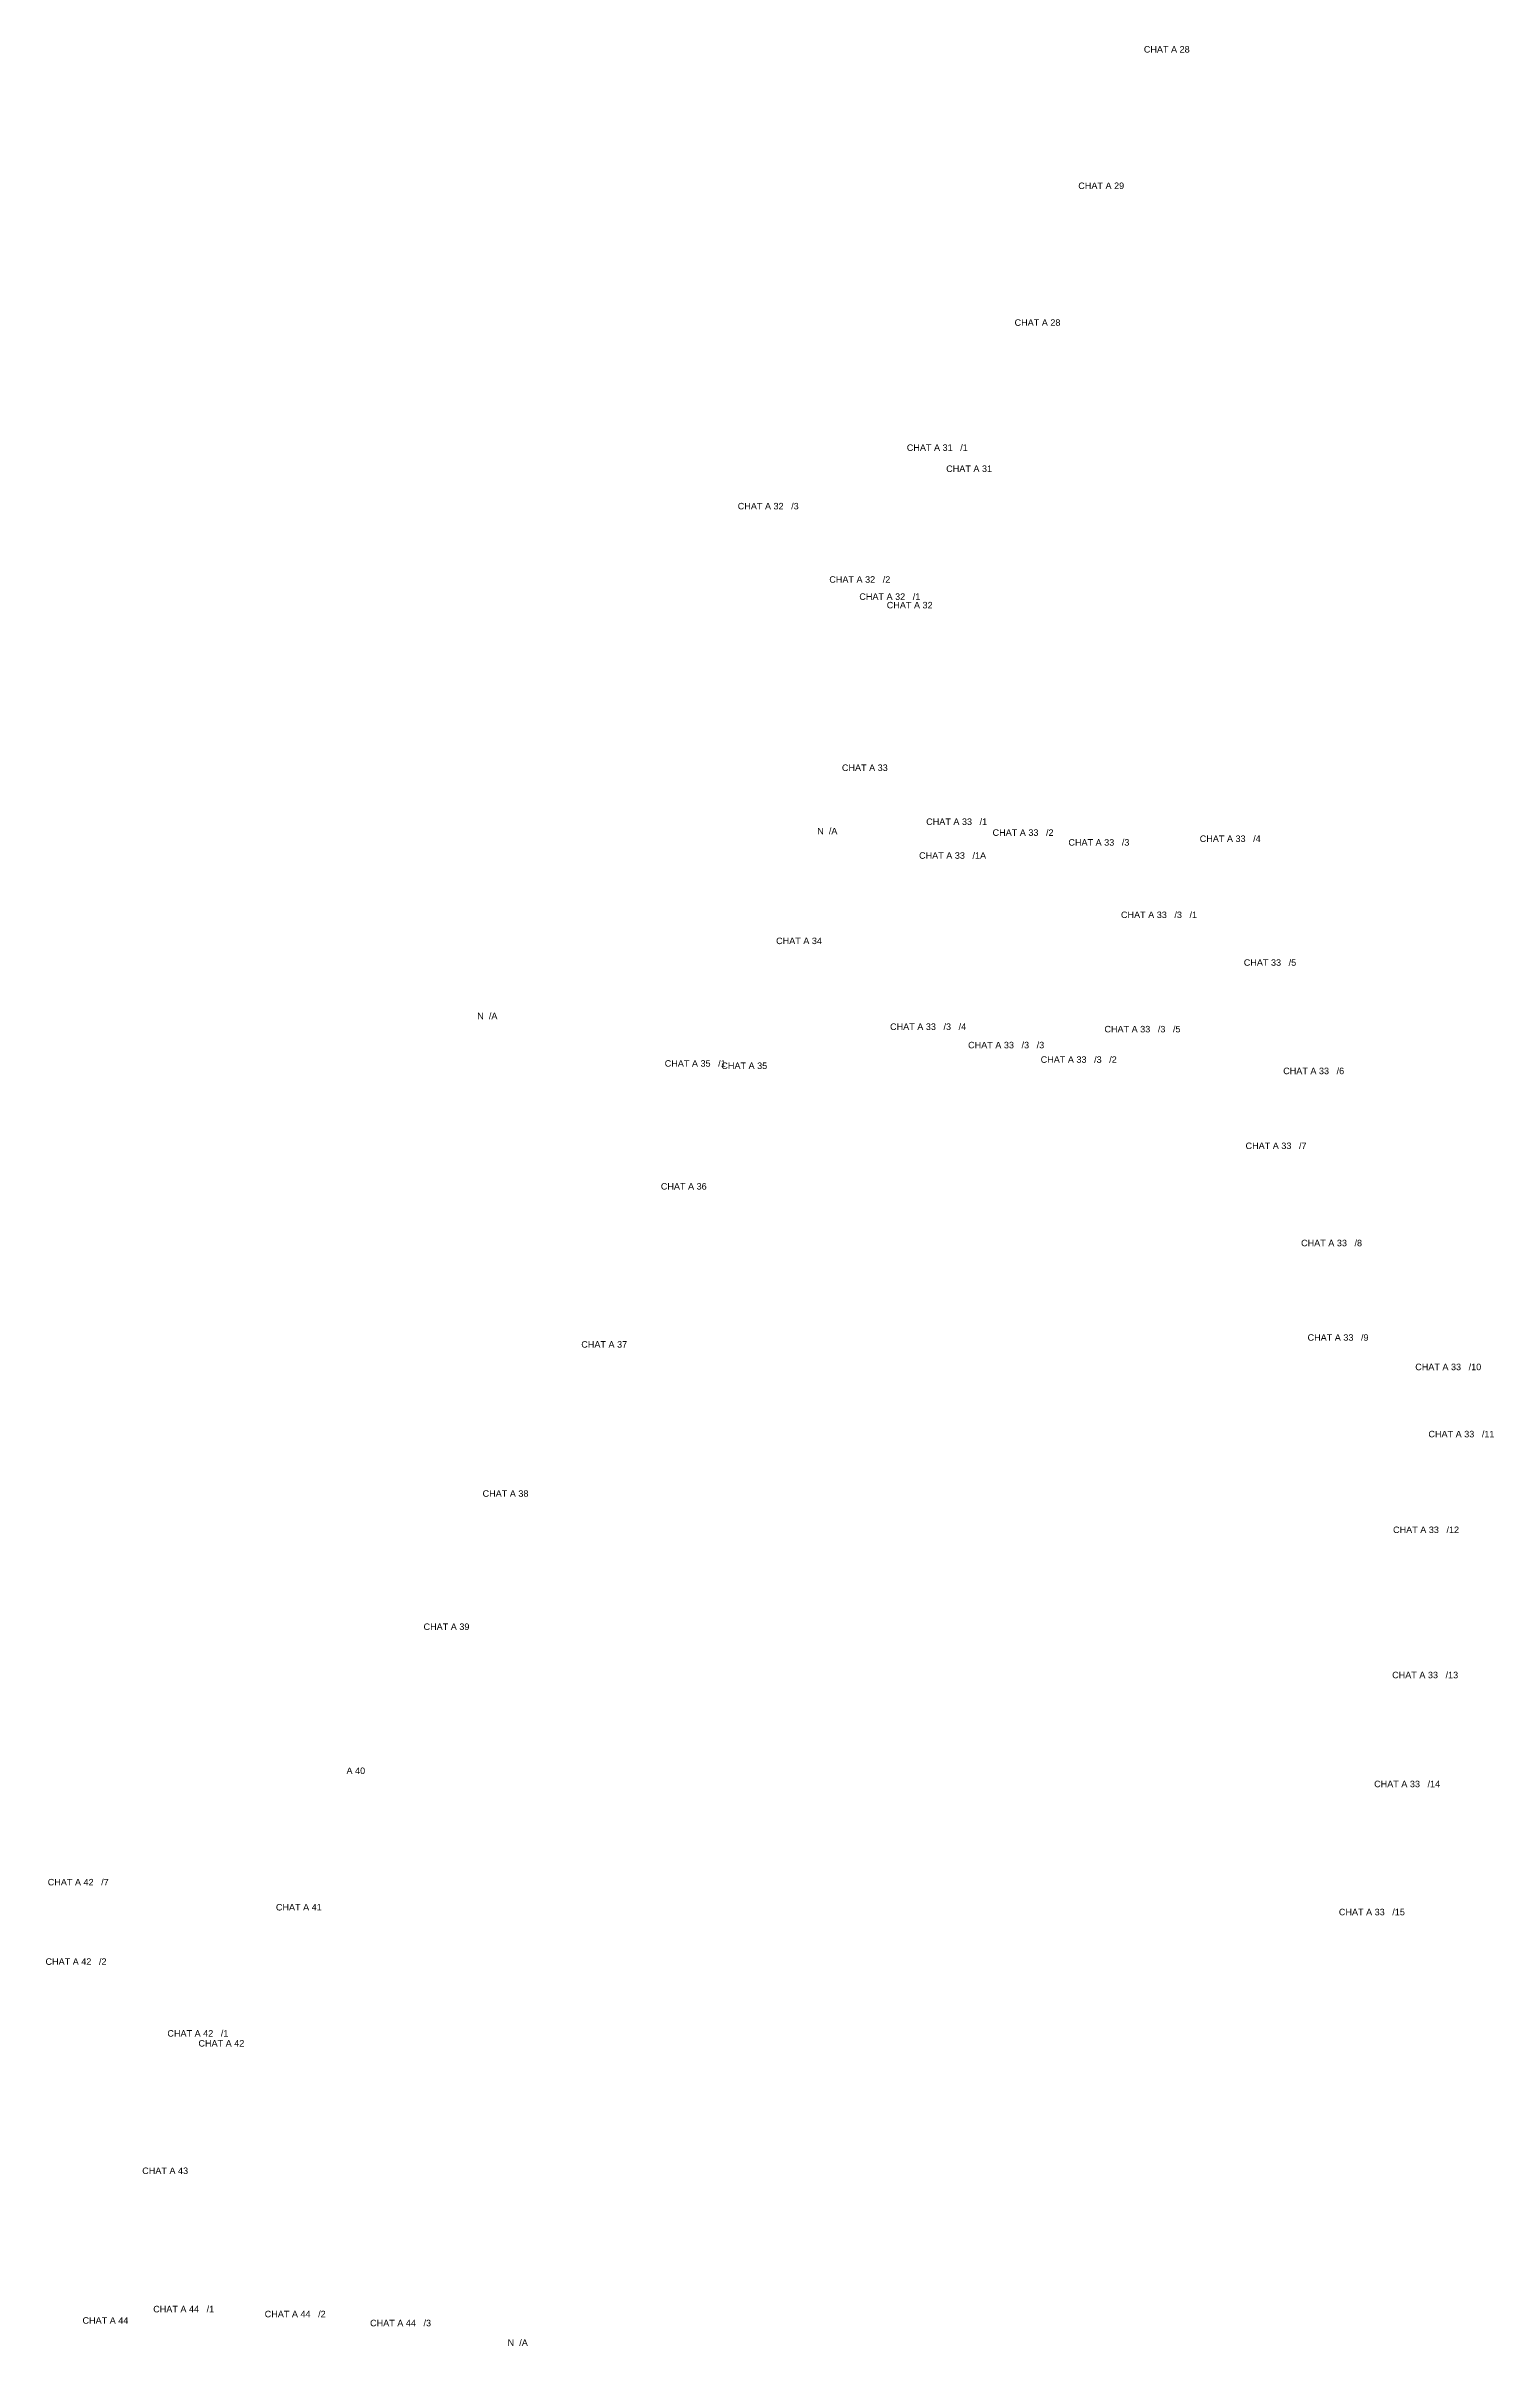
# Model space of a CAD drawing. Header units: inches. Extents: x -2907330 to 774627, y -12404360 to 10502691.
# Drawn here: x -2906817 to -2906370, y -12402456 to -12401748 of the extents above; entities that cross this region are included whole.
import ezdxf

# ---------------------------------------------------------------- set-up
doc = ezdxf.new("R2010")
doc.units = ezdxf.units.IN
doc.header["$MEASUREMENT"] = 0
doc.layers.add('LIGHTNING ARRESTOR', color=2, linetype='Continuous', lineweight=0)
doc.styles.add('style1', font='arial.ttf', dxfattribs={"height": 2})

msp = doc.modelspace()

# ---------------------------------------------------------------- texts
at = {"layer": 'LIGHTNING ARRESTOR', "style": 'style1'}
for s, p in [('CHAT A 28', (-2906478.31, -12401750.12)), ('CHAT A 29', (-2906498.5, -12401792.14)), ('CHAT A 28', (-2906518.13, -12401834.27)), ('CHAT A 31   /1', (-2906551.34, -12401872.8)), ('CHAT A 31', (-2906539.2, -12401879.29)), ('CHAT A 32   /3', (-2906603.42, -12401890.81)), ('CHAT A 32   /2', (-2906575.21, -12401913.4)), ('CHAT A 32   /1', (-2906565.96, -12401918.68)), ('CHAT A 32', (-2906557.51, -12401921.3)), ('CHAT A 33', (-2906571.33, -12401971.38)), ('N  /A', (-2906578.93, -12401990.89)), ('CHAT A 33   /1', (-2906545.37, -12401988)), ('CHAT A 33   /2', (-2906524.91, -12401991.36)), ('CHAT A 33   /3', (-2906501.55, -12401994.38)), ('CHAT A 33   /4', (-2906461.09, -12401993.24)), ('CHAT A 33   /1A', (-2906547.56, -12401998.42)), ('CHAT A 33   /3   /1', (-2906485.35, -12402016.68)), ('CHAT A 34', (-2906591.6, -12402024.7)), ('CHAT 33   /5', (-2906447.51, -12402031.37)), ('N  /A', (-2906683.67, -12402047.83)), ('CHAT A 33   /3   /4', (-2906556.49, -12402051.13)), ('CHAT A 33   /3   /3', (-2906532.45, -12402056.8)), ('CHAT A 33   /3   /5', (-2906490.45, -12402051.89)), ('CHAT A 35   /1', (-2906625.92, -12402062.45)), ('CHAT A 35', (-2906608.47, -12402063.16)), ('CHAT A 33   /3   /2', (-2906510.09, -12402061.26)), ('CHAT A 33   /6', (-2906435.38, -12402064.76)), ('CHAT A 33   /7', (-2906446.97, -12402087.82)), ('CHAT A 36', (-2906627.12, -12402100.31)), ('CHAT A 33   /8', (-2906429.86, -12402117.76)), ('CHAT A 37', (-2906651.62, -12402148.99)), ('CHAT A 33   /9', (-2906427.86, -12402146.86)), ('CHAT A 33   /10', (-2906394.7, -12402155.93)), ('CHAT A 33   /11', (-2906390.63, -12402176.61)), ('CHAT A 38', (-2906682.03, -12402194.92)), ('CHAT A 33   /12', (-2906401.53, -12402206.09)), ('CHAT A 39', (-2906700.22, -12402235.94)), ('CHAT A 33   /13', (-2906401.81, -12402250.81)), ('A 40', (-2906723.96, -12402280.3)), ('CHAT A 33   /14', (-2906407.36, -12402284.37)), ('CHAT A 42   /7', (-2906816, -12402314.61)), ('CHAT A 41', (-2906745.71, -12402322.33)), ('CHAT A 33   /15', (-2906418.22, -12402323.81)), ('CHAT A 42   /2', (-2906816.69, -12402339.07)), ('CHAT A 42   /1', (-2906779.14, -12402361.19)), ('CHAT A 42', (-2906769.57, -12402364.25)), ('CHAT A 43', (-2906786.89, -12402403.5)), ('CHAT A 44   /1', (-2906783.51, -12402446.1)), ('CHAT A 44   /2', (-2906749.16, -12402447.63)), ('CHAT A 44', (-2906805.29, -12402449.61)), ('CHAT A 44   /3', (-2906716.69, -12402450.4)), ('N  /A', (-2906674.31, -12402456.44))]:
    msp.add_text(s, height=2, dxfattribs=at).set_placement(p)

doc.saveas('drawing.dxf')
